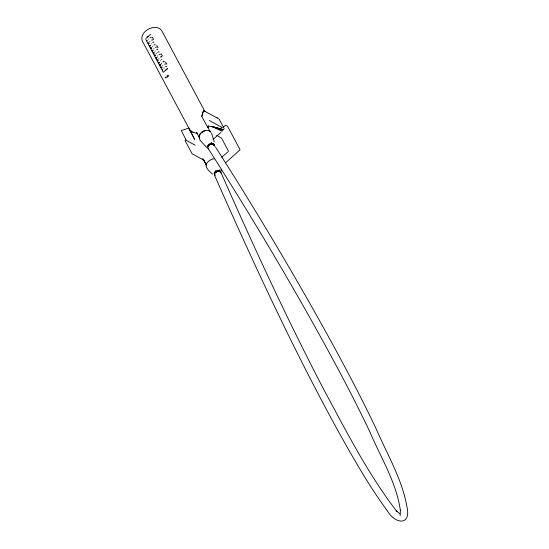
<?xml version="1.0" encoding="UTF-8"?>
<svg xmlns="http://www.w3.org/2000/svg" width="549" height="549" viewBox="0 0 549 549"><rect width="100%" height="100%" fill="white"/><g stroke="black" fill="none" stroke-linecap="round" stroke-linejoin="round"><path stroke-width="0.82" d="M201.792 116.23L203.439 110.802L201.819 116.47L207.035 126.153L210.864 126.387M214.295 145.732L214.309 144.737L212.813 143.66L210.445 144.346M200.234 133.826L199.136 136.674M221.117 171.226L221.172 169.325M147.008 40.901L147.022 40.647M148.292 43.309C147.997 42.115 148.827 44.888 149.335 43.035M149.575 45.718C149.287 44.524 150.117 47.296 150.625 45.443M152.148 50.542C151.86 49.341 152.691 52.114 153.198 50.261M153.439 52.951L153.569 52.546M154.722 55.36L154.859 54.955M156.012 57.769L156.39 57.213L155.779 57.597L156.417 58.139L157.055 57.487M158.586 62.586C158.29 61.392 159.121 64.164 159.629 62.312M159.869 64.995C159.581 63.801 160.411 66.573 160.919 64.72M161.159 67.41C160.864 66.209 161.694 68.982 162.202 67.129M162.442 69.819C162.044 68.584 163.403 71.322 162.456 69.558M213.287 144.806L213.314 144.38M207.755 146.425L207.783 146M214.57 173.546L214.872 174.266L214.549 173.079M199.157 136.179L199.294 135.548M151.277 37.751L151.016 37.147M152.56 40.166L152.299 39.555M153.85 42.575L153.59 41.964M155.134 44.984L154.873 44.373M156.424 47.392L156.163 46.782M157.714 49.781L157.446 49.19M159.004 52.189L158.736 51.606M160.287 54.598L160.02 54.015M164.144 61.852L164.014 61.316M165.427 64.26L165.297 63.725M166.718 66.669L166.587 66.134M165.949 77.937L165.654 77.375L165.064 77.766L165.62 77.388M400.18 515.525L400.372 510.165L400.406 510.604C396.426 482.2 380.546 457.262 369.559 431.178C357.605 406.116 344.841 381.445 331.623 357.028C293.015 285.933 251.531 216.416 208.002 148.23M208.037 127.663L208.702 125.707M148.299 43.076L148.635 43.673M149.582 45.485L149.925 46.082M152.155 50.302L152.492 50.899M156.019 57.528L156.355 58.125M158.592 62.353L158.929 62.95M159.876 64.761L160.212 65.358M199.486 135.047L199.664 134.69M211.694 143.378L211.523 142.651M199.973 134.182L201.641 132.433M208.435 145.526L208.044 145.959L208.943 144.95L208.044 145.959M185.363 139.94L185.212 140.839L192.109 153.754L203.7 160.164M214.035 173.285L215.784 170.986L216.368 172.098L216.834 171.892L216.869 170.478L217.411 171.48M215.771 172.51L215.304 171.322L215.784 170.986L216.004 172.324M200.646 133.345L201.881 132.254M214.769 158.695C211.969 158.853 209.272 160.198 207.467 162.353C203.398 166.368 209.423 171.473 212.195 173.82L212.532 174.088M147.468 37.058L148.237 36.371M151.208 48.49L150.872 47.893L151.27 48.497L151.908 47.852M153.782 53.308C152.903 51.29 153.823 54.715 154.482 52.67M154.736 55.099L155.134 55.73L155.772 55.078M157.638 60.541C156.712 58.51 157.714 61.941 158.345 59.896M165.324 70.505L167.671 68.405L163.746 71.919M163.108 61.865L163.815 61.234M145.89 38.471L149.815 34.958M166.718 76.064L167.363 76.826M167.342 76.812L167.829 76.407L167.28 77.093M223.422 127.032L225.529 125.227L227.547 126.249L240.002 149.575M213.156 139.343L220.794 132.508M221.83 157.275L228.171 151.599M225.502 162.833L239.844 150.007M201.799 132.316L202.89 131.602M215.709 171.041L215.304 171.322L215.846 172.441M202.121 132.083L203.706 131.19M150.007 37.84L150.371 37.606M148.628 39.137L148.752 39.054M146.775 40.729L147.139 40.496M151.524 40.098L151.654 40.015M149.678 41.697L150.042 41.463M148.299 42.987L148.422 42.911M152.814 42.506L152.945 42.424M151.201 43.954L151.325 43.872M149.349 45.546L149.712 45.32M153.864 45.066L154.228 44.84M152.485 46.363L152.615 46.281M150.872 47.811L150.996 47.729M155.388 47.331L155.518 47.248M153.768 48.772L153.898 48.689M152.155 50.22L152.286 50.137M156.671 49.739L156.801 49.657M155.058 51.181L155.189 51.098M157.728 52.299L158.091 52.066M156.108 53.74L156.472 53.514M159.011 54.708L159.375 54.475M157.398 56.149L157.762 55.923M160.301 57.117L160.665 56.883M158.915 58.414L159.045 58.331M157.069 60.006L157.433 59.772M161.584 59.525L161.948 59.292M160.205 60.822L160.335 60.74M158.352 62.414L158.716 62.188M163.108 61.783L163.231 61.701M161.255 63.382L161.619 63.149M159.876 64.679L160.006 64.597M164.391 64.192L164.522 64.116M162.779 65.64L162.909 65.557M161.159 67.088L161.289 67.005M165.448 66.752L165.805 66.525M163.828 68.2L164.192 67.966M162.449 69.497L162.579 69.414M155.779 57.597L156.142 57.364M202.375 131.911L202.746 131.685M203.157 131.451L203.83 131.136M203.521 131.273L204.825 130.765M203.981 131.067C205.628 130.319 209.279 129.674 210.425 132.089M205.106 130.683L205.388 130.607M210.946 143.172L211.475 143.104L212.538 144.366M217.431 170.327L218.152 170.622L217.994 170.259L218.948 171.254L218.516 170.272L219.216 171.37M150.275 34.594L150.886 34.697M161.241 56.41L161.571 57.027L161.44 56.499M161.564 67.774L161.173 67.15M192.974 132.131L193.365 132.213M197.324 133.496L192.459 132.11L189.817 129.88M211.859 126.476L223.834 129.681L211.482 126.359L222.894 130.511M191.992 131.835L189.728 130.127M222.036 131.273L212.566 126.757L212.888 126.922M209.052 130.751L209.505 130.998M203.816 110.754L217.637 118.172L216.979 117.815M218.344 118.557L219.126 119.126L224.198 128.617M221.563 127.217L222.18 127.553L209.279 120.457M216.69 135.349L221.501 138.094L228.398 151.009M186.372 140.393L195.266 145.238M399.871 513.795L396.248 510.851L396.927 511.565C367.809 473.78 346.11 430.903 323.526 389.042C286.523 318.084 253.137 245.314 220.787 172.139M197.297 133.229L196.563 132.378L199.541 137.929M207.138 147.956L199.953 140.167L199.136 136.454M211.502 132.865L214.282 142.019M214.597 172.098L215.407 172.997L215.174 172.297M211.283 144.62L210.397 143.33L210.94 144.291L209.855 143.57L208.469 144.662L208.84 146.123L208.146 145.101L208.208 146M219.689 171.432L218.996 170.368L219.607 171.768M215.386 146.83C258.929 215.146 300.427 284.794 339.028 356.04C351.847 379.778 364.22 403.755 375.832 428.11C386.908 453.913 401.985 478.701 406.919 506.624C411.338 525.77 395.671 524.233 387.944 511.709C380.313 501.189 372.991 490.442 366.183 479.373C352.698 457.434 340.133 434.945 327.925 412.278C286.551 334.972 249.919 255.244 214.453 175.083M213.232 143.996L214.151 145.444M214.611 146.164L213.053 143.666L212.401 143.22L212.909 144.016L211.969 143.117L212.703 144.373M219.394 170.533L220.067 171.624M154.729 55.12L155.065 55.717M204.914 111.516L162.12 31.368C156.657 21.651 137.806 31.636 142.637 41.607L189.069 128.562M210.349 131.918L207.522 126.62L207.783 127.718M152.416 37.291L153.617 39.542M156.815 45.54L158.016 47.784M161.214 53.781L162.415 56.025M165.62 62.023L166.821 64.274M167.973 75.158L168.296 76.181L167.802 75.282M145.718 39.384L163.321 72.358M189.563 129.859L191.121 132.776M191.903 134.237L194.634 139.35L188.911 128.109L181.259 130.573L186.276 140.324M203.35 159.224L206.122 164.412M202.718 158.455L206.28 165.125M203.576 159.622L206.17 164.501M220.266 171.878L219.717 170.773L220.588 172.654L220.053 171.425L220.053 171.816M199.397 137.682L199.163 136.976M219.936 171.075L220.54 172.434M214.515 173.875L214.995 175.007M214.275 172.921L214.282 173.306M208.62 148.848A3.493 2.203 -32.5 0 1 210.006 144.504A3.493 2.203 -32.5 0 1 214.179 145.581M215.064 175.707A3.493 2.134 -23.8 0 1 216.656 171.707A3.493 2.134 -23.8 0 1 220.918 172.983M219.504 170.046L219.188 170.766L219.682 170.684L219.504 170.046M165.99 77.313L165.99 77.313A0.741 0.542 -61.6 0 1 166.121 77.567L166.1 77.553A0.741 0.542 -61.6 0 0 165.97 77.306M217.919 170.272L218.138 170.622L217.919 170.272"/></g></svg>
